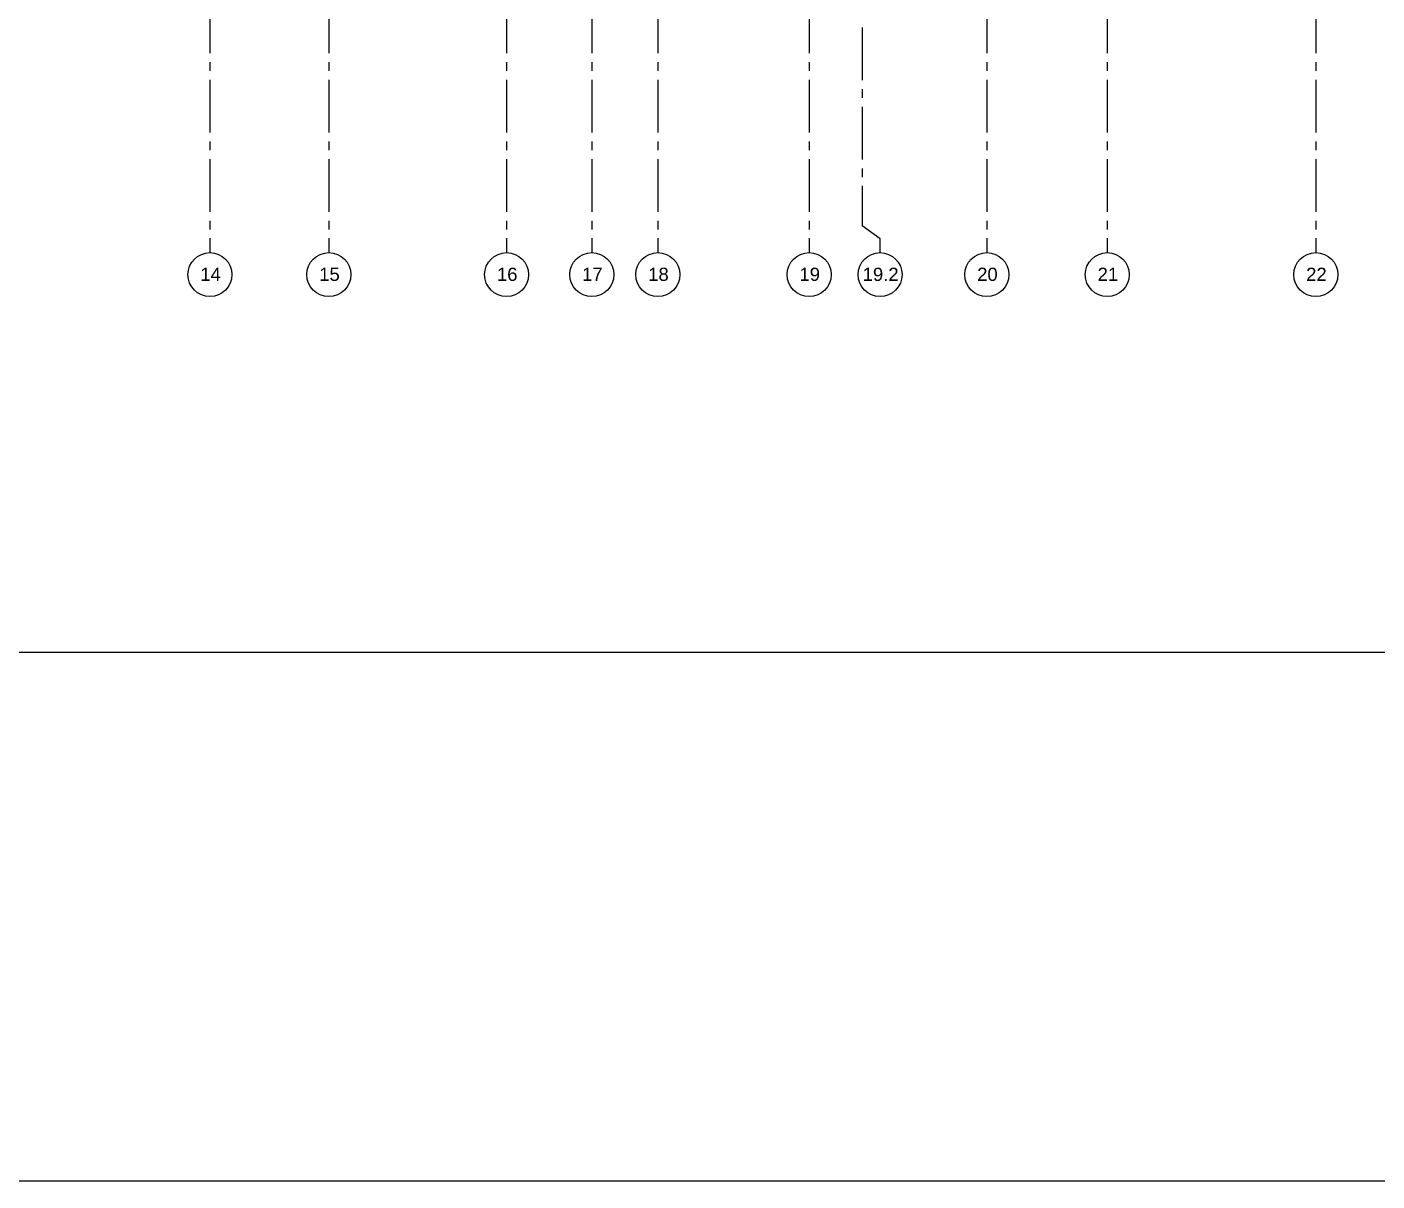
# Model space of a CAD drawing. Header units: inches. Extents: x -3719 to 348, y -844 to 2341.
# Drawn here: x -2338 to -1418, y -844 to -58 of the extents above; entities that cross this region are included whole.
import ezdxf
from ezdxf.enums import TextEntityAlignment as Align

# ---------------------------------------------------------------- set-up
doc = ezdxf.new("R2010")
doc.units = ezdxf.units.IN
doc.header["$LTSCALE"] = 48
doc.header["$MEASUREMENT"] = 0
doc.linetypes.add('CENTER2', pattern=[1.125, 0.75, -0.125, 0.125, -0.125])
doc.layers.add('A-ANNO-NPLT', color=151, linetype='Continuous', plot=False)
doc.layers.add('A-Grid(3-32)', color=8, linetype='CENTER2')
doc.layers.add('S-Grid-Iden', color=2, linetype='Continuous')
doc.styles.get("Standard").update_dxf_attribs({"font": 'arial.ttf'})

# ---------------------------------------------------------------- blocks, each defined once
blk = doc.blocks.new('Column Bubble')
blk.add_circle((-0.0042, -0.0024), 0.1562)
blk.add_attdef('XX', text='', height=0.0938).set_placement((0, 0), align=Align.MIDDLE_CENTER)
blk = doc.blocks.new('LOWER LEVEL - STRUCTURAL GRID')
at = {"layer": 'A-Grid(3-32)'}
for p, q in [((-2528.5, -7402.01), (-2528.5, -9409.77)), ((-2447.5, -7402.01), (-2447.5, -9409.77)), ((-2326.5, -7402.01), (-2326.5, -9409.77)), ((-2268.5, -7402.01), (-2268.5, -9409.77)), ((-2223.5, -7402.01), (-2223.5, -9409.77)), ((-2120.5, -7402.01), (-2120.5, -9409.77)), ((-1999.5, -7402.01), (-1999.5, -9409.77)), ((-1917.5, -7402.01), (-1917.5, -9409.77)), ((-1775.5, -7402.01), (-1775.5, -9409.77)), ((-2084.5, -7420.37), (-2084.5, -9391.39))]:
    blk.add_line(p, q, dxfattribs=at)
blk.add_lwpolyline([(-2072.22, -9409.75), (-2072.22, -9400.28), (-2084.5, -9391.39)], dxfattribs=at)
at = {"layer": 'S-Grid-Iden', "xscale": 96, "yscale": 96, "zscale": 96}
for p, values in [((-2528.1, -9424.51), {'XX': '14'}), ((-2447.1, -9424.51), {'XX': '15'}), ((-2326.1, -9424.51), {'XX': '16'}), ((-2268.1, -9424.51), {'XX': '17'}), ((-2223.1, -9424.51), {'XX': '18'}), ((-2120.1, -9424.51), {'XX': '19'}), ((-2071.82, -9424.51), {'XX': '19.2'}), ((-1999.1, -9424.51), {'XX': '20'}), ((-1917.1, -9424.51), {'XX': '21'}), ((-1775.1, -9424.51), {'XX': '22'})]:
    blk.add_blockref('Column Bubble', p, dxfattribs=at).add_auto_attribs(values)

msp = doc.modelspace()

# ---------------------------------------------------------------- linework, layer by layer
at = {"layer": 'A-ANNO-NPLT'}
for points in [[(-3700, -844.26), (-3700, 2131.74), (348, 2131.74), (348, -844.26)], [(-3580, -484.26), (-3580, 1771.74), (228, 1771.74), (228, -484.26)]]:
    msp.add_lwpolyline(points, close=True, dxfattribs=at)

# ---------------------------------------------------------------- block references
msp.add_blockref('LOWER LEVEL - STRUCTURAL GRID', (315.5, 9197.75))

doc.saveas('drawing.dxf')
